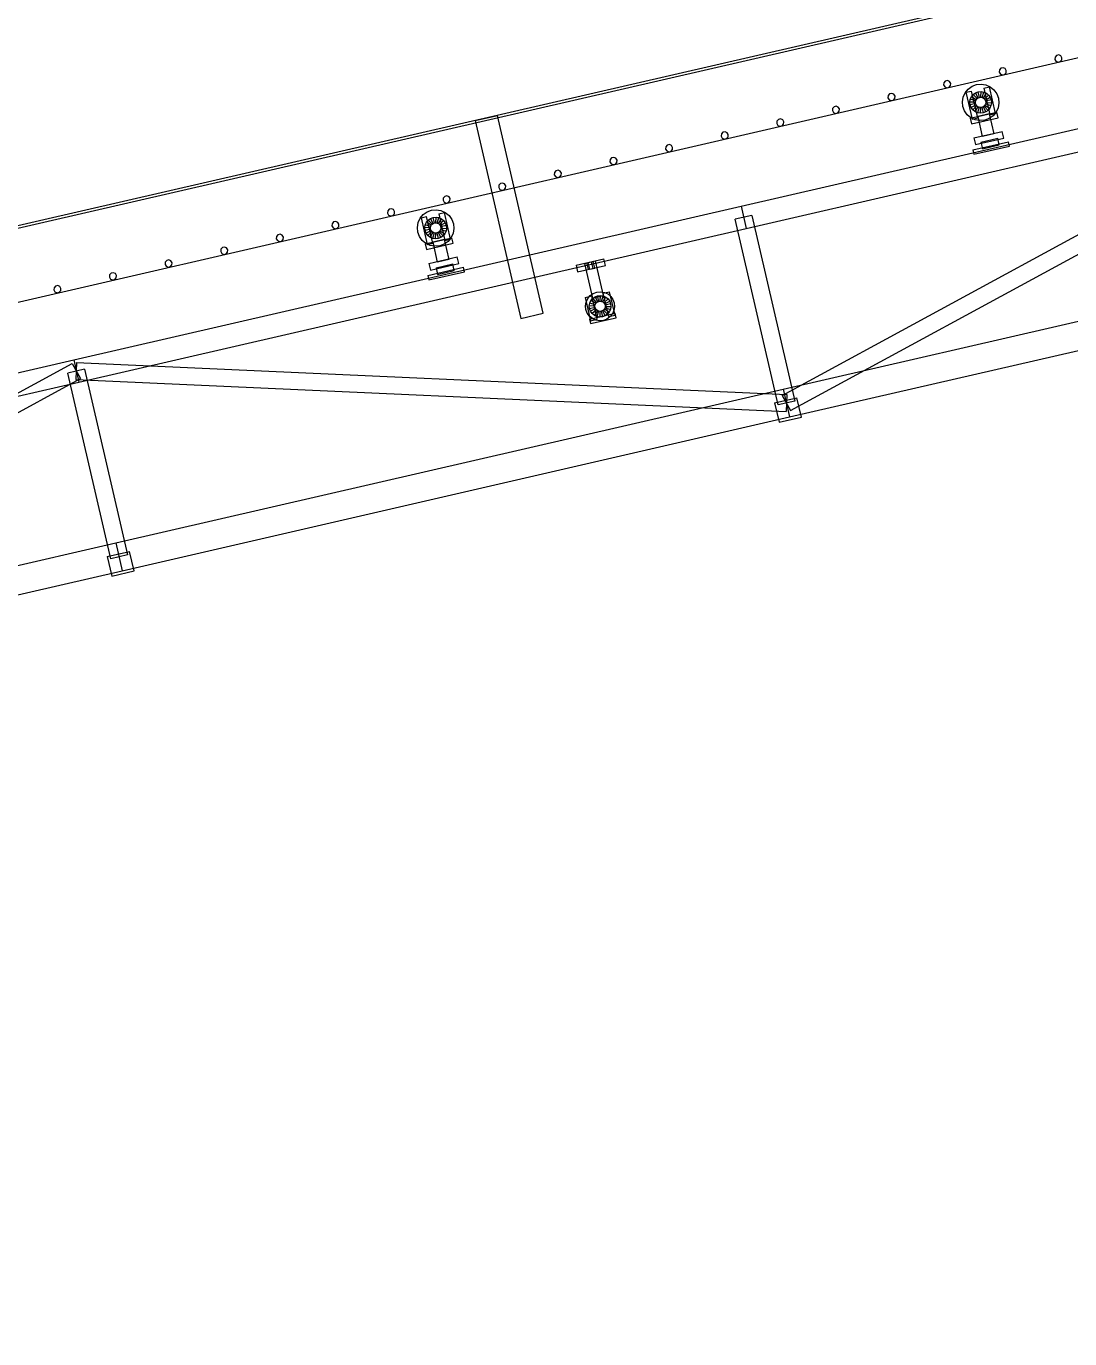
# Model space of a CAD drawing. Header units: millimetres. Extents: x -1970 to 59977, y -50268 to 6837.
# Drawn here: x 30869 to 32697, y -72 to 2229 of the extents above; entities that cross this region are included whole.
import ezdxf

# ---------------------------------------------------------------- set-up
doc = ezdxf.new("R2010")
doc.units = ezdxf.units.MM
doc.layers.add('COTAS_P', color=1, linetype='Continuous', lineweight=0)
doc.layers.add('lateral_C03', color=7, linetype='Continuous', lineweight=0)
doc.dimstyles.new('R19_100', dxfattribs={"dimtxt": 250, "dimasz": 150, "dimexe": 150, "dimexo": 80, "dimgap": 100, "dimtad": 1, "dimtih": 1, "dimtoh": 1, "dimdsep": 46, "dimcen": 0.09, "dimadec": 0, "dimazin": 0, "dimtfac": 1, "dimtdec": 4, "dimtofl": 0, "dimtmove": 0, "dimatfit": 3, "dimfxl": 1, "dimtolj": 1, "dimtzin": 0, "dimarcsym": 0})

# ---------------------------------------------------------------- blocks, each defined once
blk = doc.blocks.new('*D9')
at = {"layer": 'COTAS_P', "color": 0, "lineweight": -2, "transparency": 16777216}
for p, q in [((38921.3, 3578), (38703.4, 4523.2)), ((27384.7, 1760.7), (38591, 4343.3)), ((27422.7, 928), (27204.9, 1873.2))]:
    blk.add_line(p, q, dxfattribs=at)
at = {"layer": 'COTAS_P', "color": 0, "transparency": 16777216}
for points in [[(38585.4, 4367.7), (38596.6, 4319), (38737.1, 4377)], [(27379.1, 1785.1), (27390.3, 1736.3), (27238.5, 1727)]]:
    blk.add_solid(points, dxfattribs=at)
at = {"layer": 'Defpoints', "color": 0, "transparency": 16777216}
for p in [(38737.1, 4377), (38939.3, 3500), (27440.7, 850)]:
    blk.add_point(p, dxfattribs=at)
blk = doc.blocks.new('*D24')
at = {"layer": 'COTAS_P', "color": 0, "lineweight": -2, "transparency": 16777216}
for p, q in [((112.7, -80), (112.7, -2650)), ((59977.3, -80), (59977.3, -2650)), ((262.7, -2500), (59827.3, -2500))]:
    blk.add_line(p, q, dxfattribs=at)
at = {"layer": 'COTAS_P', "color": 0, "transparency": 16777216}
for points in [[(262.7, -2475), (262.7, -2525), (112.7, -2500)], [(59827.3, -2475), (59827.3, -2525), (59977.3, -2500)]]:
    blk.add_solid(points, dxfattribs=at)
at = {"layer": 'Defpoints', "color": 0, "transparency": 16777216}
for p in [(112.7, 0), (59977.3, 0), (59977.3, -2500)]:
    blk.add_point(p, dxfattribs=at)

msp = doc.modelspace()

# ---------------------------------------------------------------- linework, layer by layer
at = {"layer": 'lateral_C03'}
for p, q in [((38691.362, 3685.056), (27582.557, 1124.887)), ((27583.456, 1120.989), (38692.26, 3681.159)), ((27611.752, 998.208), (38720.557, 3558.377)), ((32121.426, 1913.349), (33290.774, 2182.841)), ((32193.761, 1581.57), (33288.101, 2176.53)), ((32671.656, 2174.675), (32671.312, 2170.766)), ((32671.312, 2170.766), (32673.332, 2167.401)), ((32674.232, 2177.636), (32671.656, 2174.675)), ((32673.332, 2167.401), (32676.944, 2165.866)), ((32678.056, 2178.518), (32674.232, 2177.636)), ((32676.944, 2165.866), (32680.769, 2166.748)), ((32681.668, 2176.983), (32678.056, 2178.518)), ((32680.769, 2166.748), (32683.344, 2169.709)), ((32683.688, 2173.618), (32681.668, 2176.983)), ((32683.344, 2169.709), (32683.688, 2173.618)), ((32130.409, 1874.371), (33299.757, 2143.863)), ((32208.091, 1555.213), (33302.43, 2150.173)), ((32574.21, 2152.218), (32573.867, 2148.308)), ((32573.867, 2148.308), (32575.887, 2144.944)), ((32576.786, 2155.179), (32574.21, 2152.218)), ((32575.887, 2144.944), (32579.499, 2143.409)), ((32580.61, 2156.06), (32576.786, 2155.179)), ((32579.499, 2143.409), (32583.323, 2144.29)), ((32584.222, 2154.525), (32580.61, 2156.06)), ((32583.323, 2144.29), (32585.899, 2147.251)), ((32586.242, 2151.16), (32584.222, 2154.525)), ((32585.899, 2147.251), (32586.242, 2151.16)), ((32476.765, 2129.76), (32476.421, 2125.851)), ((32476.421, 2125.851), (32478.441, 2122.486)), ((32479.34, 2132.721), (32476.765, 2129.76)), ((32478.441, 2122.486), (32482.053, 2120.951)), ((32483.165, 2133.602), (32479.34, 2132.721)), ((32482.053, 2120.951), (32485.877, 2121.833)), ((32486.777, 2132.068), (32483.165, 2133.602)), ((32485.877, 2121.833), (32488.453, 2124.793)), ((32488.797, 2128.703), (32486.777, 2132.068)), ((32488.453, 2124.793), (32488.797, 2128.703)), ((32514.161, 2112.256), (32519.477, 2118.7)), ((32519.477, 2118.7), (32526.279, 2123.549)), ((32526.279, 2123.549), (32534.105, 2126.471)), ((32534.105, 2126.471), (32542.421, 2127.269)), ((32542.421, 2127.269), (32550.659, 2125.887)), ((32546.845, 2120.171), (32556.59, 2122.417)), ((32546.845, 2120.171), (32557.625, 2073.397)), ((32550.659, 2125.887), (32558.259, 2122.419)), ((32567.37, 2075.643), (32556.59, 2122.417)), ((32558.259, 2122.419), (32564.703, 2117.103)), ((32564.703, 2117.103), (32569.552, 2110.301)), ((32379.319, 2107.303), (32378.975, 2103.393)), ((32378.975, 2103.393), (32380.995, 2100.028)), ((32381.895, 2110.263), (32379.319, 2107.303)), ((32380.995, 2100.028), (32384.607, 2098.494)), ((32385.719, 2111.145), (32381.895, 2110.263)), ((32384.607, 2098.494), (32388.432, 2099.375)), ((32389.331, 2109.61), (32385.719, 2111.145)), ((32388.432, 2099.375), (32391.007, 2102.336)), ((32391.351, 2106.245), (32389.331, 2109.61)), ((32391.007, 2102.336), (32391.351, 2106.245)), ((32509.312, 2096.418), (32510.693, 2104.656)), ((32510.109, 2088.102), (32509.312, 2096.418)), ((32510.693, 2104.656), (32514.161, 2112.256)), ((32515.663, 2112.985), (32525.407, 2115.231)), ((32515.663, 2112.985), (32526.442, 2066.211)), ((32522.303, 2095.959), (32523.124, 2100.851)), ((32532.297, 2095.606), (32522.303, 2095.959)), ((32522.777, 2091.022), (32522.303, 2095.959)), ((32523.124, 2100.851), (32525.183, 2105.363)), ((32532.686, 2097.923), (32523.124, 2100.851)), ((32525.183, 2105.363), (32528.339, 2109.189)), ((32533.661, 2100.061), (32525.183, 2105.363)), ((32536.187, 2068.457), (32525.407, 2115.231)), ((32528.339, 2109.189), (32532.378, 2112.068)), ((32535.156, 2101.873), (32528.339, 2109.189)), ((32532.297, 2095.606), (32532.686, 2097.923)), ((32532.521, 2093.267), (32532.297, 2095.606)), ((32532.378, 2112.068), (32537.025, 2113.803)), ((32537.069, 2103.237), (32532.378, 2112.068)), ((32532.686, 2097.923), (32533.661, 2100.061)), ((32533.661, 2100.061), (32535.156, 2101.873)), ((32535.156, 2101.873), (32537.069, 2103.237)), ((32537.025, 2113.803), (32541.962, 2114.277)), ((32539.27, 2104.059), (32537.025, 2113.803)), ((32537.069, 2103.237), (32539.27, 2104.059)), ((32539.27, 2104.059), (32541.609, 2104.283)), ((32541.609, 2104.283), (32541.962, 2114.277)), ((32541.609, 2104.283), (32543.926, 2103.894)), ((32541.962, 2114.277), (32546.854, 2113.456)), ((32543.926, 2103.894), (32546.854, 2113.456)), ((32543.926, 2103.894), (32546.064, 2102.919)), ((32546.064, 2102.919), (32551.366, 2111.398)), ((32546.064, 2102.919), (32547.876, 2101.424)), ((32546.854, 2113.456), (32551.366, 2111.398)), ((32547.876, 2101.424), (32555.192, 2108.241)), ((32547.876, 2101.424), (32549.24, 2099.511)), ((32549.24, 2099.511), (32558.071, 2104.202)), ((32549.24, 2099.511), (32550.062, 2097.31)), ((32550.286, 2094.971), (32549.897, 2092.654)), ((32559.806, 2099.555), (32550.062, 2097.31)), ((32550.062, 2097.31), (32550.286, 2094.971)), ((32550.286, 2094.971), (32560.28, 2094.618)), ((32551.366, 2111.398), (32555.192, 2108.241)), ((32555.192, 2108.241), (32558.071, 2104.202)), ((32558.071, 2104.202), (32559.806, 2099.555)), ((32560.28, 2094.618), (32559.459, 2089.726)), ((32559.806, 2099.555), (32560.28, 2094.618)), ((32569.552, 2110.301), (32572.474, 2102.475)), ((32573.272, 2094.159), (32571.89, 2085.921)), ((32572.474, 2102.475), (32573.272, 2094.159)), ((31655.786, 2063.616), (31694.764, 2072.599)), ((31774.713, 1725.692), (31694.764, 2072.599)), ((32281.873, 2084.845), (32281.53, 2080.935)), ((32281.53, 2080.935), (32283.55, 2077.571)), ((32284.449, 2087.806), (32281.873, 2084.845)), ((32283.55, 2077.571), (32287.162, 2076.036)), ((32288.273, 2088.687), (32284.449, 2087.806)), ((32287.162, 2076.036), (32290.986, 2076.917)), ((32291.885, 2087.152), (32288.273, 2088.687)), ((32290.986, 2076.917), (32293.562, 2079.878)), ((32293.905, 2083.788), (32291.885, 2087.152)), ((32293.562, 2079.878), (32293.905, 2083.788)), ((32513.032, 2080.276), (32510.109, 2088.102)), ((32517.88, 2073.474), (32513.032, 2080.276)), ((32524.324, 2068.157), (32517.88, 2073.474)), ((32532.521, 2093.267), (32522.777, 2091.022)), ((32524.512, 2086.375), (32522.777, 2091.022)), ((32523.07, 2067.486), (32569.844, 2078.266)), ((32533.343, 2091.066), (32524.512, 2086.375)), ((32527.391, 2082.336), (32524.512, 2086.375)), ((32534.707, 2089.153), (32527.391, 2082.336)), ((32531.217, 2079.179), (32527.391, 2082.336)), ((32536.519, 2087.658), (32531.217, 2079.179)), ((32535.73, 2077.121), (32531.217, 2079.179)), ((32533.343, 2091.066), (32532.521, 2093.267)), ((32534.707, 2089.153), (32533.343, 2091.066)), ((32536.519, 2087.658), (32534.707, 2089.153)), ((32538.657, 2086.683), (32535.73, 2077.121)), ((32540.621, 2076.3), (32535.73, 2077.121)), ((32538.657, 2086.683), (32536.519, 2087.658)), ((32556.201, 2075.122), (32536.712, 2070.63)), ((32544.797, 2035.55), (32536.712, 2070.63)), ((32540.974, 2086.294), (32538.657, 2086.683)), ((32540.974, 2086.294), (32540.621, 2076.3)), ((32545.559, 2076.774), (32540.621, 2076.3)), ((32543.313, 2086.518), (32540.974, 2086.294)), ((32545.514, 2087.34), (32543.313, 2086.518)), ((32543.313, 2086.518), (32545.559, 2076.774)), ((32547.427, 2088.704), (32545.514, 2087.34)), ((32545.514, 2087.34), (32550.205, 2078.509)), ((32550.205, 2078.509), (32545.559, 2076.774)), ((32548.922, 2090.516), (32547.427, 2088.704)), ((32547.427, 2088.704), (32554.244, 2081.388)), ((32549.897, 2092.654), (32548.922, 2090.516)), ((32548.922, 2090.516), (32557.401, 2085.214)), ((32549.897, 2092.654), (32559.459, 2089.726)), ((32554.244, 2081.388), (32550.205, 2078.509)), ((32557.401, 2085.214), (32554.244, 2081.388)), ((32556.201, 2075.122), (32564.286, 2040.041)), ((32563.107, 2071.877), (32556.304, 2067.028)), ((32559.459, 2089.726), (32557.401, 2085.214)), ((32557.625, 2073.397), (32567.37, 2075.643)), ((32568.423, 2078.321), (32563.107, 2071.877)), ((32571.89, 2085.921), (32568.423, 2078.321)), ((32572.09, 2068.521), (32569.844, 2078.266)), ((31655.786, 2063.616), (31735.735, 1716.709)), ((32184.428, 2062.387), (32184.084, 2058.478)), ((32184.084, 2058.478), (32186.104, 2055.113)), ((32187.003, 2065.348), (32184.428, 2062.387)), ((32186.104, 2055.113), (32189.716, 2053.578)), ((32190.828, 2066.23), (32187.003, 2065.348)), ((32189.716, 2053.578), (32193.54, 2054.46)), ((32194.44, 2064.695), (32190.828, 2066.23)), ((32193.54, 2054.46), (32196.116, 2057.421)), ((32196.46, 2061.33), (32194.44, 2064.695)), ((32196.116, 2057.421), (32196.46, 2061.33)), ((32523.07, 2067.486), (32525.316, 2057.742)), ((32531.924, 2064.69), (32524.324, 2068.157)), ((32525.316, 2057.742), (32572.09, 2068.521)), ((32526.442, 2066.211), (32536.187, 2068.457)), ((32540.163, 2063.308), (32531.924, 2064.69)), ((32548.478, 2064.106), (32540.163, 2063.308)), ((32556.304, 2067.028), (32548.478, 2064.106)), ((32086.982, 2039.93), (32086.638, 2036.02)), ((32086.638, 2036.02), (32088.658, 2032.655)), ((32089.558, 2042.891), (32086.982, 2039.93)), ((32088.658, 2032.655), (32092.27, 2031.121)), ((32093.382, 2043.772), (32089.558, 2042.891)), ((32092.27, 2031.121), (32096.095, 2032.002)), ((32096.994, 2042.237), (32093.382, 2043.772)), ((32096.095, 2032.002), (32098.67, 2034.963)), ((32099.014, 2038.872), (32096.994, 2042.237)), ((32098.67, 2034.963), (32099.014, 2038.872)), ((32527.626, 2012.094), (32589.991, 2026.467)), ((32529.566, 2033.066), (32579.068, 2044.474)), ((32529.566, 2033.066), (32532.261, 2021.372)), ((32532.261, 2021.372), (32581.763, 2032.781)), ((32541.946, 2025.657), (32571.18, 2032.394)), ((32541.946, 2025.657), (32544.641, 2013.963)), ((32564.286, 2040.041), (32544.797, 2035.55)), ((32573.875, 2020.701), (32571.18, 2032.394)), ((32581.763, 2032.781), (32579.068, 2044.474)), ((32591.788, 2018.672), (32589.991, 2026.467)), ((31989.536, 2017.472), (31989.193, 2013.563)), ((31989.193, 2013.563), (31991.213, 2010.198)), ((31992.112, 2020.433), (31989.536, 2017.472)), ((31991.213, 2010.198), (31994.825, 2008.663)), ((31995.936, 2021.314), (31992.112, 2020.433)), ((31994.825, 2008.663), (31998.649, 2009.544)), ((31999.548, 2019.779), (31995.936, 2021.314)), ((31998.649, 2009.544), (32001.225, 2012.505)), ((32001.568, 2016.415), (31999.548, 2019.779)), ((32001.225, 2012.505), (32001.568, 2016.415)), ((32527.626, 2012.094), (32529.423, 2004.299)), ((32529.423, 2004.299), (32591.788, 2018.672)), ((32544.641, 2013.963), (32573.875, 2020.701)), ((31892.091, 1995.014), (31891.747, 1991.105)), ((31891.747, 1991.105), (31893.767, 1987.74)), ((31894.667, 1997.975), (31892.091, 1995.014)), ((31893.767, 1987.74), (31897.379, 1986.205)), ((31898.491, 1998.857), (31894.667, 1997.975)), ((31897.379, 1986.205), (31901.203, 1987.087)), ((31902.103, 1997.322), (31898.491, 1998.857)), ((31901.203, 1987.087), (31903.779, 1990.048)), ((31904.123, 1993.957), (31902.103, 1997.322)), ((31903.779, 1990.048), (31904.123, 1993.957)), ((31794.645, 1972.557), (31794.301, 1968.647)), ((31794.301, 1968.647), (31796.321, 1965.283)), ((31797.221, 1975.518), (31794.645, 1972.557)), ((31796.321, 1965.283), (31799.933, 1963.748)), ((31801.045, 1976.399), (31797.221, 1975.518)), ((31799.933, 1963.748), (31803.758, 1964.629)), ((31804.657, 1974.864), (31801.045, 1976.399)), ((31803.758, 1964.629), (31806.334, 1967.59)), ((31806.677, 1971.499), (31804.657, 1974.864)), ((31806.334, 1967.59), (31806.677, 1971.499)), ((31697.199, 1950.099), (31696.856, 1946.19)), ((31696.856, 1946.19), (31698.876, 1942.825)), ((31699.775, 1953.06), (31697.199, 1950.099)), ((31698.876, 1942.825), (31702.488, 1941.29)), ((31703.599, 1953.941), (31699.775, 1953.06)), ((31702.488, 1941.29), (31706.312, 1942.172)), ((31707.211, 1952.407), (31703.599, 1953.941)), ((31706.312, 1942.172), (31708.888, 1945.132)), ((31709.231, 1949.042), (31707.211, 1952.407)), ((31708.888, 1945.132), (31709.231, 1949.042)), ((30952.078, 1643.858), (32121.426, 1913.349)), ((31599.754, 1927.642), (31599.41, 1923.732)), ((31599.41, 1923.732), (31601.43, 1920.367)), ((31602.33, 1930.602), (31599.754, 1927.642)), ((31601.43, 1920.367), (31605.042, 1918.833)), ((31606.154, 1931.484), (31602.33, 1930.602)), ((31605.042, 1918.833), (31608.866, 1919.714)), ((31609.766, 1929.949), (31606.154, 1931.484)), ((31608.866, 1919.714), (31611.442, 1922.675)), ((31611.786, 1926.584), (31609.766, 1929.949)), ((31611.442, 1922.675), (31611.786, 1926.584)), ((32121.426, 1913.349), (32130.409, 1874.371)), ((31411.263, 1886.569), (31407.438, 1885.687)), ((31414.874, 1885.034), (31411.263, 1886.569)), ((31502.308, 1905.184), (31501.965, 1901.274)), ((31501.965, 1901.274), (31503.984, 1897.91)), ((31504.884, 1908.145), (31502.308, 1905.184)), ((31503.984, 1897.91), (31507.596, 1896.375)), ((31508.708, 1909.026), (31504.884, 1908.145)), ((31507.596, 1896.375), (31511.421, 1897.256)), ((31512.32, 1907.491), (31508.708, 1909.026)), ((31511.421, 1897.256), (31513.997, 1900.217)), ((31514.34, 1904.127), (31512.32, 1907.491)), ((31513.997, 1900.217), (31514.34, 1904.127)), ((31555.726, 1884.571), (31559.193, 1892.172)), ((31559.193, 1892.172), (31564.509, 1898.615)), ((31560.695, 1892.9), (31570.44, 1895.146)), ((31560.695, 1892.9), (31571.475, 1846.126)), ((31564.509, 1898.615), (31571.312, 1903.464)), ((31570.215, 1885.278), (31573.372, 1889.104)), ((31581.22, 1848.372), (31570.44, 1895.146)), ((31571.312, 1903.464), (31579.138, 1906.386)), ((31573.372, 1889.104), (31577.411, 1891.983)), ((31580.189, 1881.788), (31573.372, 1889.104)), ((31577.411, 1891.983), (31582.057, 1893.718)), ((31582.102, 1883.152), (31577.411, 1891.983)), ((31579.138, 1906.386), (31587.453, 1907.184)), ((31582.057, 1893.718), (31586.995, 1894.192)), ((31584.303, 1883.974), (31582.057, 1893.718)), ((31586.642, 1884.198), (31586.995, 1894.192)), ((31586.995, 1894.192), (31591.886, 1893.371)), ((31587.453, 1907.184), (31595.692, 1905.802)), ((31588.959, 1883.809), (31591.886, 1893.371)), ((31591.096, 1882.834), (31596.399, 1891.313)), ((31591.878, 1900.087), (31601.623, 1902.332)), ((31591.878, 1900.087), (31602.658, 1853.313)), ((31591.886, 1893.371), (31596.399, 1891.313)), ((31592.909, 1881.339), (31600.225, 1888.156)), ((31595.692, 1905.802), (31603.292, 1902.335)), ((31596.399, 1891.313), (31600.225, 1888.156)), ((31600.225, 1888.156), (31603.104, 1884.117)), ((31612.402, 1855.558), (31601.623, 1902.332)), ((31603.292, 1902.335), (31609.736, 1897.019)), ((31609.736, 1897.019), (31614.584, 1890.216)), ((31614.584, 1890.216), (31617.507, 1882.39)), ((32140.534, 1897.229), (32111.301, 1890.491)), ((32186.309, 1565.023), (32111.301, 1890.491)), ((32140.534, 1897.229), (32215.543, 1571.76)), ((30961.061, 1604.879), (32130.409, 1874.371)), ((31313.817, 1864.111), (31309.993, 1863.23)), ((31317.429, 1862.576), (31313.817, 1864.111)), ((31404.862, 1882.726), (31404.519, 1878.817)), ((31404.519, 1878.817), (31406.539, 1875.452)), ((31407.438, 1885.687), (31404.862, 1882.726)), ((31406.539, 1875.452), (31410.151, 1873.917)), ((31410.151, 1873.917), (31413.975, 1874.799)), ((31413.975, 1874.799), (31416.551, 1877.76)), ((31416.894, 1881.669), (31414.874, 1885.034)), ((31416.551, 1877.76), (31416.894, 1881.669)), ((31554.344, 1876.333), (31555.726, 1884.571)), ((31555.142, 1868.017), (31554.344, 1876.333)), ((31558.064, 1860.191), (31555.142, 1868.017)), ((31567.336, 1875.874), (31568.157, 1880.766)), ((31577.33, 1875.521), (31567.336, 1875.874)), ((31567.81, 1870.937), (31567.336, 1875.874)), ((31577.554, 1873.183), (31567.81, 1870.937)), ((31569.545, 1866.29), (31567.81, 1870.937)), ((31568.157, 1880.766), (31570.215, 1885.278)), ((31577.718, 1877.838), (31568.157, 1880.766)), ((31578.376, 1870.982), (31569.545, 1866.29)), ((31572.424, 1862.251), (31569.545, 1866.29)), ((31578.694, 1879.976), (31570.215, 1885.278)), ((31579.74, 1869.068), (31572.424, 1862.251)), ((31581.552, 1867.573), (31576.25, 1859.095)), ((31577.33, 1875.521), (31577.718, 1877.838)), ((31577.554, 1873.183), (31577.33, 1875.521)), ((31578.376, 1870.982), (31577.554, 1873.183)), ((31577.718, 1877.838), (31578.694, 1879.976)), ((31579.74, 1869.068), (31578.376, 1870.982)), ((31578.694, 1879.976), (31580.189, 1881.788)), ((31581.552, 1867.573), (31579.74, 1869.068)), ((31580.189, 1881.788), (31582.102, 1883.152)), ((31583.69, 1866.598), (31580.762, 1857.036)), ((31583.69, 1866.598), (31581.552, 1867.573)), ((31582.102, 1883.152), (31584.303, 1883.974)), ((31586.007, 1866.209), (31583.69, 1866.598)), ((31584.303, 1883.974), (31586.642, 1884.198)), ((31586.007, 1866.209), (31585.654, 1856.216)), ((31588.345, 1866.434), (31586.007, 1866.209)), ((31586.642, 1884.198), (31588.959, 1883.809)), ((31590.546, 1867.256), (31588.345, 1866.434)), ((31588.345, 1866.434), (31590.591, 1856.689)), ((31588.959, 1883.809), (31591.096, 1882.834)), ((31592.46, 1868.619), (31590.546, 1867.256)), ((31590.546, 1867.256), (31595.238, 1858.424)), ((31591.096, 1882.834), (31592.909, 1881.339)), ((31593.955, 1870.432), (31592.46, 1868.619)), ((31592.46, 1868.619), (31599.277, 1861.303)), ((31592.909, 1881.339), (31594.272, 1879.426)), ((31594.93, 1872.569), (31593.955, 1870.432)), ((31593.955, 1870.432), (31602.433, 1865.129)), ((31594.272, 1879.426), (31603.104, 1884.117)), ((31594.272, 1879.426), (31595.094, 1877.225)), ((31595.319, 1874.886), (31594.93, 1872.569)), ((31594.93, 1872.569), (31604.492, 1869.642)), ((31604.839, 1879.471), (31595.094, 1877.225)), ((31595.094, 1877.225), (31595.319, 1874.886)), ((31595.319, 1874.886), (31605.312, 1874.533)), ((31602.433, 1865.129), (31599.277, 1861.303)), ((31604.492, 1869.642), (31602.433, 1865.129)), ((31603.104, 1884.117), (31604.839, 1879.471)), ((31605.312, 1874.533), (31604.492, 1869.642)), ((31604.839, 1879.471), (31605.312, 1874.533)), ((31616.922, 1865.836), (31613.455, 1858.236)), ((31618.304, 1874.075), (31616.922, 1865.836)), ((31617.507, 1882.39), (31618.304, 1874.075)), ((31212.547, 1840.772), (31209.971, 1837.811)), ((31216.371, 1841.653), (31212.547, 1840.772)), ((31219.983, 1840.118), (31216.371, 1841.653)), ((31307.417, 1860.269), (31307.073, 1856.359)), ((31307.073, 1856.359), (31309.093, 1852.994)), ((31309.993, 1863.23), (31307.417, 1860.269)), ((31309.093, 1852.994), (31312.705, 1851.46)), ((31312.705, 1851.46), (31316.529, 1852.341)), ((31316.529, 1852.341), (31319.105, 1855.302)), ((31319.449, 1859.211), (31317.429, 1862.576)), ((31319.105, 1855.302), (31319.449, 1859.211)), ((31562.913, 1853.389), (31558.064, 1860.191)), ((31569.356, 1848.073), (31562.913, 1853.389)), ((31568.103, 1847.401), (31614.876, 1858.181)), ((31568.103, 1847.401), (31570.348, 1837.657)), ((31576.957, 1844.606), (31569.356, 1848.073)), ((31570.348, 1837.657), (31617.122, 1848.436)), ((31571.475, 1846.126), (31581.22, 1848.372)), ((31576.25, 1859.095), (31572.424, 1862.251)), ((31580.762, 1857.036), (31576.25, 1859.095)), ((31585.195, 1843.224), (31576.957, 1844.606)), ((31585.654, 1856.216), (31580.762, 1857.036)), ((31601.234, 1855.037), (31581.745, 1850.545)), ((31589.83, 1815.465), (31581.745, 1850.545)), ((31593.511, 1844.021), (31585.195, 1843.224)), ((31590.591, 1856.689), (31585.654, 1856.216)), ((31595.238, 1858.424), (31590.591, 1856.689)), ((31601.336, 1846.944), (31593.511, 1844.021)), ((31599.277, 1861.303), (31595.238, 1858.424)), ((31601.234, 1855.037), (31609.319, 1819.957)), ((31608.139, 1851.792), (31601.336, 1846.944)), ((31602.658, 1853.313), (31612.402, 1855.558)), ((31613.455, 1858.236), (31608.139, 1851.792)), ((31617.122, 1848.436), (31614.876, 1858.181)), ((32195.312, 1592.753), (33364.659, 1862.245)), ((31115.101, 1818.314), (31112.525, 1815.353)), ((31118.926, 1819.196), (31115.101, 1818.314)), ((31122.538, 1817.661), (31118.926, 1819.196)), ((31124.558, 1814.296), (31122.538, 1817.661)), ((31209.971, 1837.811), (31209.628, 1833.902)), ((31209.628, 1833.902), (31211.648, 1830.537)), ((31211.648, 1830.537), (31215.259, 1829.002)), ((31215.259, 1829.002), (31219.084, 1829.883)), ((31219.084, 1829.883), (31221.66, 1832.844)), ((31222.003, 1836.754), (31219.983, 1840.118)), ((31221.66, 1832.844), (31222.003, 1836.754)), ((31574.598, 1812.981), (31624.101, 1824.389)), ((31609.319, 1819.957), (31589.83, 1815.465)), ((31626.796, 1812.696), (31624.101, 1824.389)), ((31832.302, 1809.773), (31881.024, 1821.002)), ((31846.918, 1813.142), (31866.407, 1817.633)), ((31880.421, 1756.827), (31866.407, 1817.633)), ((31883.719, 1809.308), (31881.024, 1821.002)), ((31017.656, 1795.857), (31015.08, 1792.896)), ((31021.48, 1796.738), (31017.656, 1795.857)), ((31025.092, 1795.203), (31021.48, 1796.738)), ((31027.112, 1791.838), (31025.092, 1795.203)), ((31112.525, 1815.353), (31112.182, 1811.444)), ((31112.182, 1811.444), (31114.202, 1808.079)), ((31114.202, 1808.079), (31117.814, 1806.544)), ((31117.814, 1806.544), (31121.638, 1807.426)), ((31121.638, 1807.426), (31124.214, 1810.387)), ((31124.214, 1810.387), (31124.558, 1814.296)), ((31572.659, 1792.01), (31635.024, 1806.383)), ((31574.455, 1784.214), (31636.82, 1798.587)), ((31574.598, 1812.981), (31577.293, 1801.288)), ((31577.293, 1801.288), (31626.796, 1812.696)), ((31586.979, 1805.572), (31616.212, 1812.309)), ((31586.979, 1805.572), (31589.673, 1793.879)), ((31589.673, 1793.879), (31618.907, 1800.616)), ((31618.907, 1800.616), (31616.212, 1812.309)), ((31636.82, 1798.587), (31635.024, 1806.383)), ((31832.302, 1809.773), (31834.996, 1798.08)), ((31834.996, 1798.08), (31883.719, 1809.308)), ((31846.918, 1813.142), (31860.932, 1752.336)), ((31850.816, 1814.04), (31853.74, 1814.714)), ((31850.816, 1814.04), (31853.511, 1802.347)), ((31856.434, 1803.02), (31853.511, 1802.347)), ((31853.74, 1814.714), (31859.586, 1816.061)), ((31856.434, 1803.02), (31853.74, 1814.714)), ((31856.434, 1803.02), (31862.281, 1804.368)), ((31859.586, 1816.061), (31862.51, 1816.735)), ((31862.281, 1804.368), (31859.586, 1816.061)), ((31862.281, 1804.368), (31865.205, 1805.041)), ((31865.205, 1805.041), (31862.51, 1816.735)), ((32206.54, 1544.03), (33375.888, 1813.522)), ((30920.21, 1773.399), (30917.634, 1770.438)), ((30924.034, 1774.28), (30920.21, 1773.399)), ((30927.646, 1772.746), (30924.034, 1774.28)), ((30929.666, 1769.381), (30927.646, 1772.746)), ((31015.08, 1792.896), (31014.736, 1788.986)), ((31014.736, 1788.986), (31016.756, 1785.622)), ((31016.756, 1785.622), (31020.368, 1784.087)), ((31020.368, 1784.087), (31024.192, 1784.968)), ((31024.192, 1784.968), (31026.768, 1787.929)), ((31026.768, 1787.929), (31027.112, 1791.838)), ((31572.659, 1792.01), (31574.455, 1784.214)), ((30917.634, 1770.438), (30917.291, 1766.529)), ((30917.291, 1766.529), (30919.311, 1763.164)), ((30919.311, 1763.164), (30922.923, 1761.629)), ((30922.923, 1761.629), (30926.747, 1762.51)), ((30926.747, 1762.51), (30929.323, 1765.471)), ((30929.323, 1765.471), (30929.666, 1769.381)), ((31848.34, 1753.539), (31860.034, 1756.233)), ((31848.34, 1753.539), (31857.772, 1712.611)), ((31850.207, 1745.451), (31852.959, 1751.484)), ((31852.959, 1751.484), (31857.179, 1756.599)), ((31857.179, 1756.599), (31862.578, 1760.447)), ((31858.385, 1748.09), (31861.542, 1751.916)), ((31869.466, 1715.306), (31860.034, 1756.233)), ((31860.932, 1752.336), (31880.421, 1756.827)), ((31861.542, 1751.916), (31865.581, 1754.795)), ((31868.359, 1744.6), (31861.542, 1751.916)), ((31862.578, 1760.447), (31868.79, 1762.767)), ((31865.581, 1754.795), (31870.227, 1756.53)), ((31870.272, 1745.964), (31865.581, 1754.795)), ((31868.79, 1762.767), (31875.39, 1763.4)), ((31870.227, 1756.53), (31875.165, 1757.004)), ((31872.473, 1746.786), (31870.227, 1756.53)), ((31874.812, 1747.01), (31875.165, 1757.004)), ((31875.165, 1757.004), (31880.056, 1756.183)), ((31875.39, 1763.4), (31881.93, 1762.303)), ((31877.129, 1746.621), (31880.056, 1756.183)), ((31879.266, 1745.646), (31884.569, 1754.125)), ((31879.523, 1760.725), (31891.216, 1763.42)), ((31879.523, 1760.725), (31888.955, 1719.798)), ((31880.056, 1756.183), (31884.569, 1754.125)), ((31881.079, 1744.151), (31888.395, 1750.968)), ((31881.93, 1762.303), (31887.963, 1759.551)), ((31884.569, 1754.125), (31888.395, 1750.968)), ((31887.963, 1759.551), (31893.077, 1755.331)), ((31888.395, 1750.968), (31891.274, 1746.929)), ((31900.648, 1722.493), (31891.216, 1763.42)), ((31893.077, 1755.331), (31896.926, 1749.932)), ((31896.926, 1749.932), (31899.245, 1743.72)), ((31735.735, 1716.709), (31774.713, 1725.692)), ((31849.11, 1738.912), (31850.207, 1745.451)), ((31849.743, 1732.311), (31849.11, 1738.912)), ((31852.063, 1726.1), (31849.743, 1732.311)), ((31855.911, 1720.7), (31852.063, 1726.1)), ((31855.506, 1738.686), (31856.327, 1743.578)), ((31865.5, 1738.333), (31855.506, 1738.686)), ((31855.98, 1733.749), (31855.506, 1738.686)), ((31865.724, 1735.994), (31855.98, 1733.749)), ((31857.715, 1729.102), (31855.98, 1733.749)), ((31856.124, 1715.31), (31900.949, 1725.641)), ((31856.327, 1743.578), (31858.385, 1748.09)), ((31865.889, 1740.65), (31856.327, 1743.578)), ((31866.546, 1733.793), (31857.715, 1729.102)), ((31860.594, 1725.063), (31857.715, 1729.102)), ((31866.864, 1742.788), (31858.385, 1748.09)), ((31867.91, 1731.88), (31860.594, 1725.063)), ((31869.722, 1730.385), (31864.42, 1721.907)), ((31865.5, 1738.333), (31865.889, 1740.65)), ((31865.724, 1735.994), (31865.5, 1738.333)), ((31866.546, 1733.793), (31865.724, 1735.994)), ((31865.889, 1740.65), (31866.864, 1742.788)), ((31867.91, 1731.88), (31866.546, 1733.793)), ((31866.864, 1742.788), (31868.359, 1744.6)), ((31869.722, 1730.385), (31867.91, 1731.88)), ((31868.359, 1744.6), (31870.272, 1745.964)), ((31871.86, 1729.41), (31868.932, 1719.848)), ((31871.86, 1729.41), (31869.722, 1730.385)), ((31870.272, 1745.964), (31872.473, 1746.786)), ((31874.177, 1729.021), (31871.86, 1729.41)), ((31872.473, 1746.786), (31874.812, 1747.01)), ((31874.177, 1729.021), (31873.824, 1719.027)), ((31876.515, 1729.246), (31874.177, 1729.021)), ((31874.812, 1747.01), (31877.129, 1746.621)), ((31878.716, 1730.067), (31876.515, 1729.246)), ((31876.515, 1729.246), (31878.761, 1719.501)), ((31877.129, 1746.621), (31879.266, 1745.646)), ((31880.63, 1731.431), (31878.716, 1730.067)), ((31878.716, 1730.067), (31883.408, 1721.236)), ((31879.266, 1745.646), (31881.079, 1744.151)), ((31882.125, 1733.243), (31880.63, 1731.431)), ((31880.63, 1731.431), (31887.447, 1724.115)), ((31881.079, 1744.151), (31882.442, 1742.238)), ((31883.1, 1735.381), (31882.125, 1733.243)), ((31882.125, 1733.243), (31890.603, 1727.941)), ((31882.442, 1742.238), (31891.274, 1746.929)), ((31882.442, 1742.238), (31883.264, 1740.037)), ((31883.489, 1737.698), (31883.1, 1735.381)), ((31883.1, 1735.381), (31892.662, 1732.454)), ((31893.009, 1742.283), (31883.264, 1740.037)), ((31883.264, 1740.037), (31883.489, 1737.698)), ((31883.489, 1737.698), (31893.482, 1737.345)), ((31890.603, 1727.941), (31887.447, 1724.115)), ((31892.662, 1732.454), (31890.603, 1727.941)), ((31891.274, 1746.929), (31893.009, 1742.283)), ((31893.482, 1737.345), (31892.662, 1732.454)), ((31893.009, 1742.283), (31893.482, 1737.345)), ((31898.782, 1730.58), (31896.03, 1724.547)), ((31899.878, 1737.119), (31898.782, 1730.58)), ((31899.245, 1743.72), (31899.878, 1737.119)), ((31902.746, 1717.845), (31900.949, 1725.641)), ((31861.026, 1716.48), (31855.911, 1720.7)), ((31856.124, 1715.31), (31857.921, 1707.514)), ((31857.772, 1712.611), (31869.466, 1715.306)), ((31857.921, 1707.514), (31902.746, 1717.845)), ((31864.42, 1721.907), (31860.594, 1725.063)), ((31867.059, 1713.728), (31861.026, 1716.48)), ((31868.932, 1719.848), (31864.42, 1721.907)), ((31873.598, 1712.631), (31867.059, 1713.728)), ((31873.824, 1719.027), (31868.932, 1719.848)), ((31880.199, 1713.264), (31873.598, 1712.631)), ((31878.761, 1719.501), (31873.824, 1719.027)), ((31883.408, 1721.236), (31878.761, 1719.501)), ((31886.41, 1715.584), (31880.199, 1713.264)), ((31887.447, 1724.115), (31883.408, 1721.236)), ((31891.81, 1719.433), (31886.41, 1715.584)), ((31888.955, 1719.798), (31900.648, 1722.493)), ((31896.03, 1724.547), (31891.81, 1719.433)), ((29782.73, 1374.366), (30952.078, 1643.858)), ((29855.066, 1042.587), (30949.405, 1637.547)), ((30949.405, 1637.547), (30963.734, 1611.19)), ((30952.078, 1643.858), (30961.061, 1604.879)), ((30957.244, 1639.353), (30955.896, 1609.384)), ((30957.244, 1639.353), (32201.6, 1583.376)), ((29869.395, 1016.23), (30963.734, 1611.19)), ((30971.187, 1627.737), (30941.953, 1621)), ((31016.961, 1295.531), (30941.953, 1621)), ((30971.187, 1627.737), (31046.195, 1302.269)), ((29791.713, 1335.388), (30961.061, 1604.879)), ((30955.896, 1609.384), (32200.252, 1553.407)), ((31025.964, 1323.262), (32195.312, 1592.753)), ((32195.312, 1592.753), (32206.54, 1544.03)), ((32180.314, 1568.772), (32219.292, 1577.755)), ((32180.314, 1568.772), (32188.174, 1534.666)), ((32215.543, 1571.76), (32186.309, 1565.023)), ((32193.761, 1581.57), (32208.091, 1555.213)), ((32201.6, 1583.376), (32200.252, 1553.407)), ((32227.152, 1543.649), (32219.292, 1577.755)), ((31037.193, 1274.539), (32206.54, 1544.03)), ((32188.174, 1534.666), (32227.152, 1543.649)), ((29856.616, 1053.77), (31025.964, 1323.262)), ((31025.964, 1323.262), (31037.193, 1274.539)), ((31010.966, 1299.281), (31049.944, 1308.264)), ((31010.966, 1299.281), (31018.826, 1265.175)), ((31046.195, 1302.269), (31016.961, 1295.531)), ((31057.805, 1274.158), (31049.944, 1308.264)), ((29867.845, 1005.047), (31037.193, 1274.539)), ((31018.826, 1265.175), (31057.805, 1274.158))]:
    msp.add_line(p, q, dxfattribs=at)

# ---------------------------------------------------------------- dimensions: what is measured, and where the dimension line sits
at = {"layer": 'COTAS_P'}
for p1, p2, distance, picture, middle in [((27440.666, 850), (38939.253, 3500), 900, '*D9', (32987.841, 3052.011)), ((112.7, 0), (59977.253, 0), -2500, '*D24', (30044.976, -2500))]:
    dim = msp.add_aligned_dim(p1=p1, p2=p2, distance=distance, text='<> P', dimstyle='R19_100', dxfattribs=at)
    dim.commit()
    dim.dimension.update_dxf_attribs({"geometry": picture, "text_midpoint": middle})

doc.saveas('drawing.dxf')
